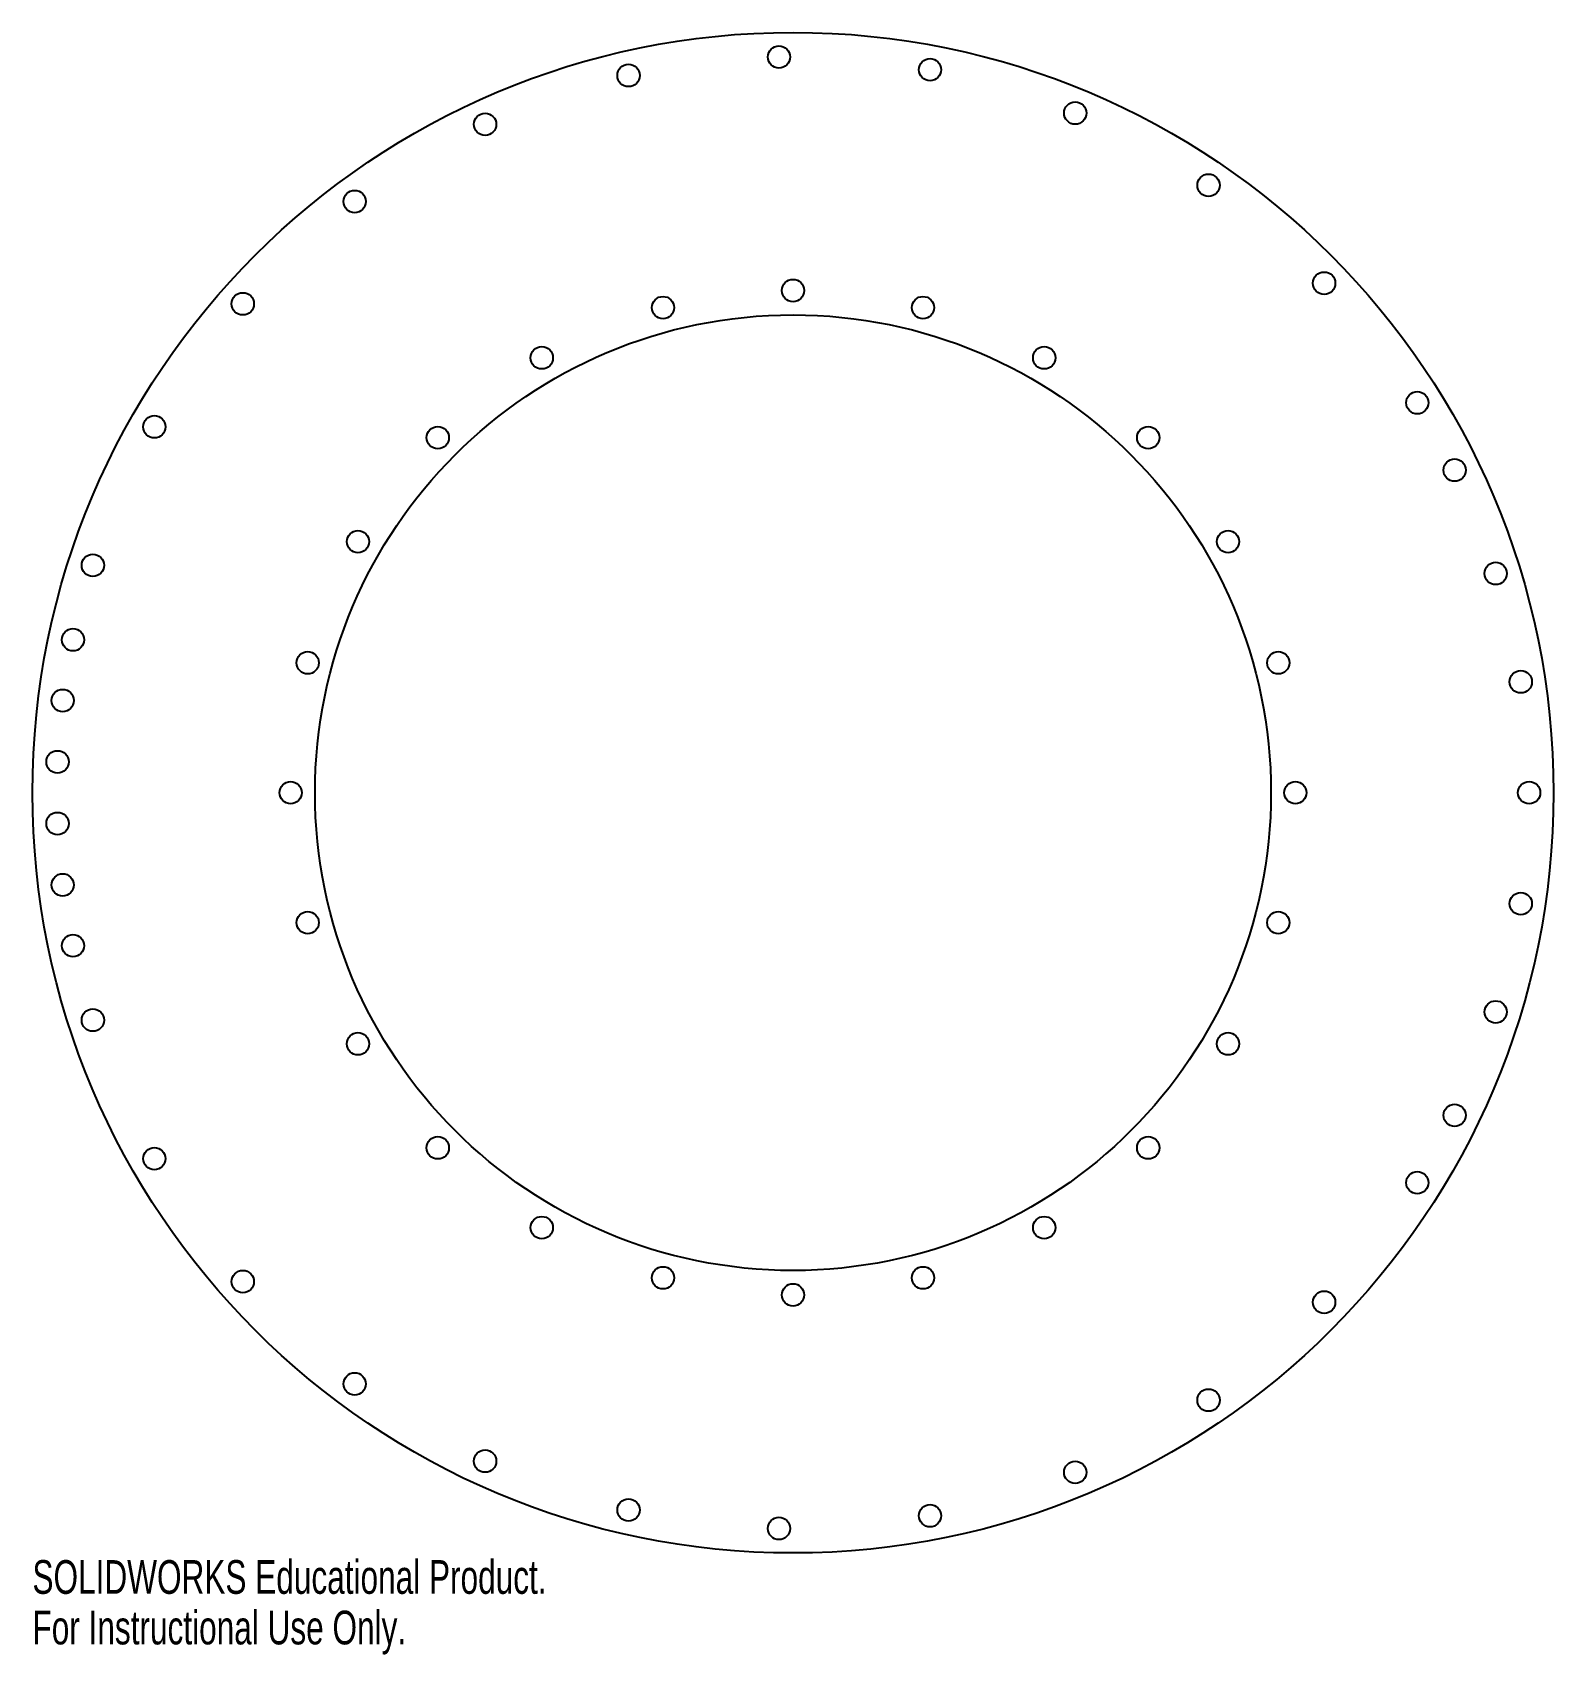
# Model space of a CAD drawing. Header units: millimetres. Extents: x -109 to 109, y -124 to 109.
import ezdxf

# ---------------------------------------------------------------- set-up
doc = ezdxf.new("R2010")
doc.units = ezdxf.units.MM
doc.styles.add('SLDTEXTSTYLE0', font='TXT', dxfattribs={"width": 0.7})

msp = doc.modelspace()

# ---------------------------------------------------------------- linework, layer by layer
at = {"color": 7, "linetype": 'Continuous', "lineweight": 25}
for centre, radius in [((0, 0), 109), ((-2.01, 105.48), 1.6), ((19.64, 103.66), 1.6), ((-23.57, 102.83), 1.6), ((40.45, 97.44), 1.6), ((-44.13, 95.83), 1.6), ((59.55, 87.09), 1.6), ((-62.82, 84.76), 1.6), ((76.12, 73.05), 1.6), ((0, 72), 1.6), ((-78.85, 70.09), 1.6), ((-18.63, 69.55), 1.6), ((18.63, 69.55), 1.6), ((0, 0), 68.5), ((-36, 62.35), 1.6), ((36, 62.35), 1.6), ((89.47, 55.91), 1.6), ((-91.53, 52.46), 1.6), ((-50.91, 50.91), 1.6), ((50.91, 50.91), 1.6), ((94.82, 46.25), 1.6), ((-62.35, 36), 1.6), ((62.35, 36), 1.6), ((-100.34, 32.6), 1.6), ((100.71, 31.43), 1.6), ((-103.19, 21.93), 1.6), ((-69.55, 18.63), 1.6), ((69.55, 18.63), 1.6), ((104.3, 15.9), 1.6), ((-104.67, 13.22), 1.6), ((-105.41, 4.42), 1.6), ((-72, 0), 1.6), ((72, 0), 1.6), ((105.5, 0), 1.6), ((-105.41, -4.42), 1.6), ((-104.67, -13.22), 1.6), ((104.3, -15.9), 1.6), ((-69.55, -18.63), 1.6), ((69.55, -18.63), 1.6), ((-103.19, -21.93), 1.6), ((100.71, -31.43), 1.6), ((-100.34, -32.6), 1.6), ((-62.35, -36), 1.6), ((62.35, -36), 1.6), ((94.82, -46.25), 1.6), ((-91.53, -52.46), 1.6), ((-50.91, -50.91), 1.6), ((50.91, -50.91), 1.6), ((89.47, -55.91), 1.6), ((-36, -62.35), 1.6), ((36, -62.35), 1.6), ((-78.85, -70.09), 1.6), ((-18.63, -69.55), 1.6), ((18.63, -69.55), 1.6), ((0, -72), 1.6), ((76.12, -73.05), 1.6), ((-62.82, -84.76), 1.6), ((59.55, -87.09), 1.6), ((-44.13, -95.83), 1.6), ((40.45, -97.44), 1.6), ((-23.57, -102.83), 1.6), ((19.64, -103.66), 1.6), ((-2.01, -105.48), 1.6)]:
    msp.add_circle(centre, radius, dxfattribs=at)

# ---------------------------------------------------------------- texts
at = {"color": 7, "linetype": 'Continuous', "char_height": 4.8336, "attachment_point": 1, "style": 'SLDTEXTSTYLE0'}
for s, insert in [('SOLIDWORKS Educational Product.', (-109, -110.02)), ('For Instructional Use Only.', (-109, -117.27))]:
    msp.add_mtext(s, dxfattribs=dict(at, insert=insert))

doc.saveas('drawing.dxf')
